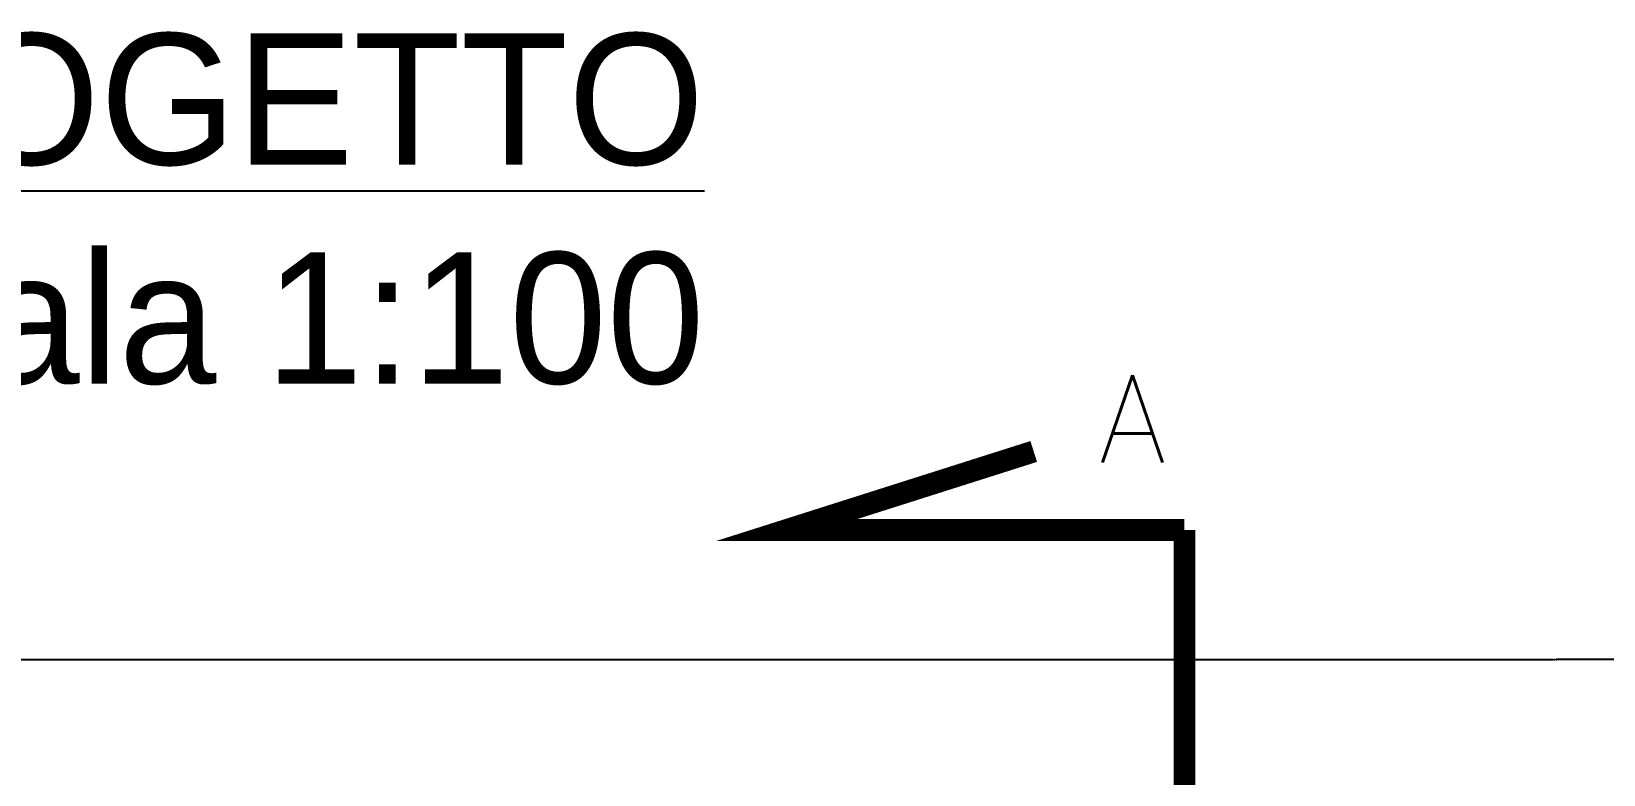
# Model space of a CAD drawing. Header units: metres. Extents: x -2057 to 8255, y -892 to 9175.
# Drawn here: x 2795 to 3513, y 8835 to 9175 of the extents above; entities that cross this region are included whole.
import ezdxf

# ---------------------------------------------------------------- set-up
doc = ezdxf.new("R2010")
doc.units = ezdxf.units.M
doc.header["$LTSCALE"] = 10
doc.header["$PDMODE"] = 35
doc.header["$PDSIZE"] = 0.1
doc.linetypes.add('AUSGEZOGEN', pattern=[0])
doc.linetypes.add('BORDO2', pattern=[0.875, 0.25, -0.125, 0.25, -0.125, 0, -0.125])
doc.layers.add('QUOTE', color=13, linetype='AUSGEZOGEN', lineweight=18)
doc.layers.add('Testi', color=3, linetype='Continuous')
doc.styles.get("Standard").update_dxf_attribs({"font": 'romans.shx'})
doc.styles.add('STYLE2', font='l_10646.ttf')
doc.dimstyles.new('ISO-25', dxfattribs={"dimtxt": 0.25, "dimasz": 0.2, "dimexe": 0.1, "dimexo": 0.1, "dimgap": 0.1, "dimtad": 0, "dimzin": 1, "dimtxsty": 'Standard', "dimblk": 'OBLIQUE', "dimcen": 2.5, "dimclrt": 2, "dimadec": 0, "dimazin": 0, "dimtfac": 1, "dimtmove": 0, "dimatfit": 3, "dimfxl": 1, "dimarcsym": 0})

# ---------------------------------------------------------------- blocks, each defined once
blk = doc.blocks.new('_Oblique')
at = {"color": 0, "linetype": 'ByBlock', "lineweight": -2}
blk.add_line((-0.5, -0.5), (0.5, 0.5), dxfattribs=at)
blk = doc.blocks.new('*D64')
at = {"layer": 'Defpoints', "color": 0, "transparency": 16777216}
for p in [(4326.04, 8887.72), (2656.04, 8831.98), (4326.04, 8831.98)]:
    blk.add_point(p, dxfattribs=at)
at = {"layer": 'QUOTE', "color": 0, "lineweight": -2, "transparency": 16777216}
for p, q in [((2656.04, 8832.08), (2656.04, 8887.82)), ((2656.04, 8887.72), (3490.22, 8887.72)), ((4326.04, 8887.72), (3491.86, 8887.72)), ((4326.04, 8832.08), (4326.04, 8887.82))]:
    blk.add_line(p, q, dxfattribs=at)
at = {"layer": 'QUOTE', "color": 0, "lineweight": -2, "transparency": 16777216, "xscale": 0.2, "yscale": 0.2, "zscale": 0.2, "rotation": 180}
blk.add_blockref('_Oblique', (2656.04, 8887.72), dxfattribs=at)
at = {"layer": 'QUOTE', "color": 0, "lineweight": -2, "transparency": 16777216, "xscale": 0.2, "yscale": 0.2, "zscale": 0.2}
blk.add_blockref('_Oblique', (4326.04, 8887.72), dxfattribs=at)
at = {"layer": 'QUOTE', "color": 2, "transparency": 16777216, "insert": (3491.04, 8887.72), "char_height": 0.25, "attachment_point": 5}
blk.add_mtext('1670,00', dxfattribs=at)

msp = doc.modelspace()

# ---------------------------------------------------------------- linework, layer by layer
at = {"layer": 'QUOTE', "color": 30, "linetype": 'BORDO2', "true_color": 0xf8991e, "const_width": 10}
for points in [[(3321.6845, 8947.0014), (3139.9865, 8947.0014), (3252.7652, 8982.8554)], [(3321.6845, 8947.0014), (3321.6845, 8537.9551)]]:
    msp.add_lwpolyline(points, dxfattribs=at)

# ---------------------------------------------------------------- texts
at = {"layer": 'QUOTE', "color": 30, "linetype": 'BORDO2', "true_color": 0xf8991e, "insert": (3282.4955, 9017.7639), "char_height": 40, "attachment_point": 1}
msp.add_mtext_dynamic_manual_height_columns('A', width=0.62131, gutter_width=12.5, heights=[0], dxfattribs=at)
at = {"layer": 'Testi', "insert": (3102.2752, 9173.9115), "char_height": 60, "width": 2230.776258, "attachment_point": 3, "style": 'STYLE2'}
msp.add_mtext('{\\fComic Sans MS|b0|i0|c0|p66;\\LSTATO DI PROGETTO\\P\\lscala 1:100}', dxfattribs=at)

# ---------------------------------------------------------------- dimensions: what is measured, and where the dimension line sits
at = {"layer": 'QUOTE'}
dim = msp.add_linear_dim(base=(4326.0371, 8887.7205), p1=(2656.0371, 8831.9759), p2=(4326.0371, 8831.9759), dimstyle='ISO-25', dxfattribs=at)
dim.commit()
dim.dimension.update_dxf_attribs({"geometry": '*D64', "text_midpoint": (3491.0371, 8887.7205)})

doc.saveas('drawing.dxf')
